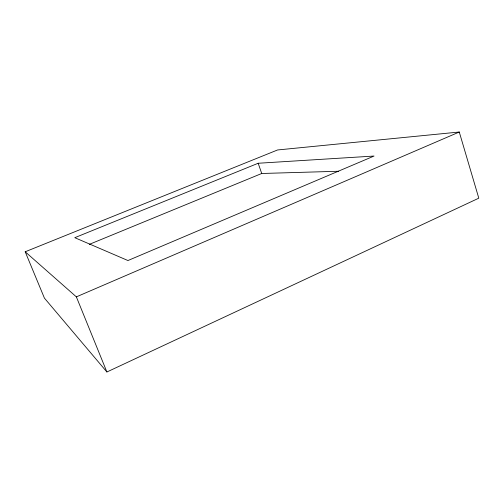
<?xml version="1.0" encoding="UTF-8"?>
<svg xmlns="http://www.w3.org/2000/svg" width="504" height="504" viewBox="0 0 504 504"><rect width="100%" height="100%" fill="white"/><g stroke="black" fill="none" stroke-linecap="round" stroke-linejoin="round"><path stroke-width="0.76" d="M106.898 371.984L478.8 198.173L459.27 132.017L277.578 149.965L25.2 251.779L44.428 298.129L106.898 371.984L76.362 296.862L25.2 251.779M76.362 296.862L459.27 132.017M89.321 244.358L261.727 173.489L338.549 171.253M258.174 163.258L74.787 237.686L127.947 260.536L374.062 156.045L258.174 163.258L261.727 173.489"/></g></svg>
